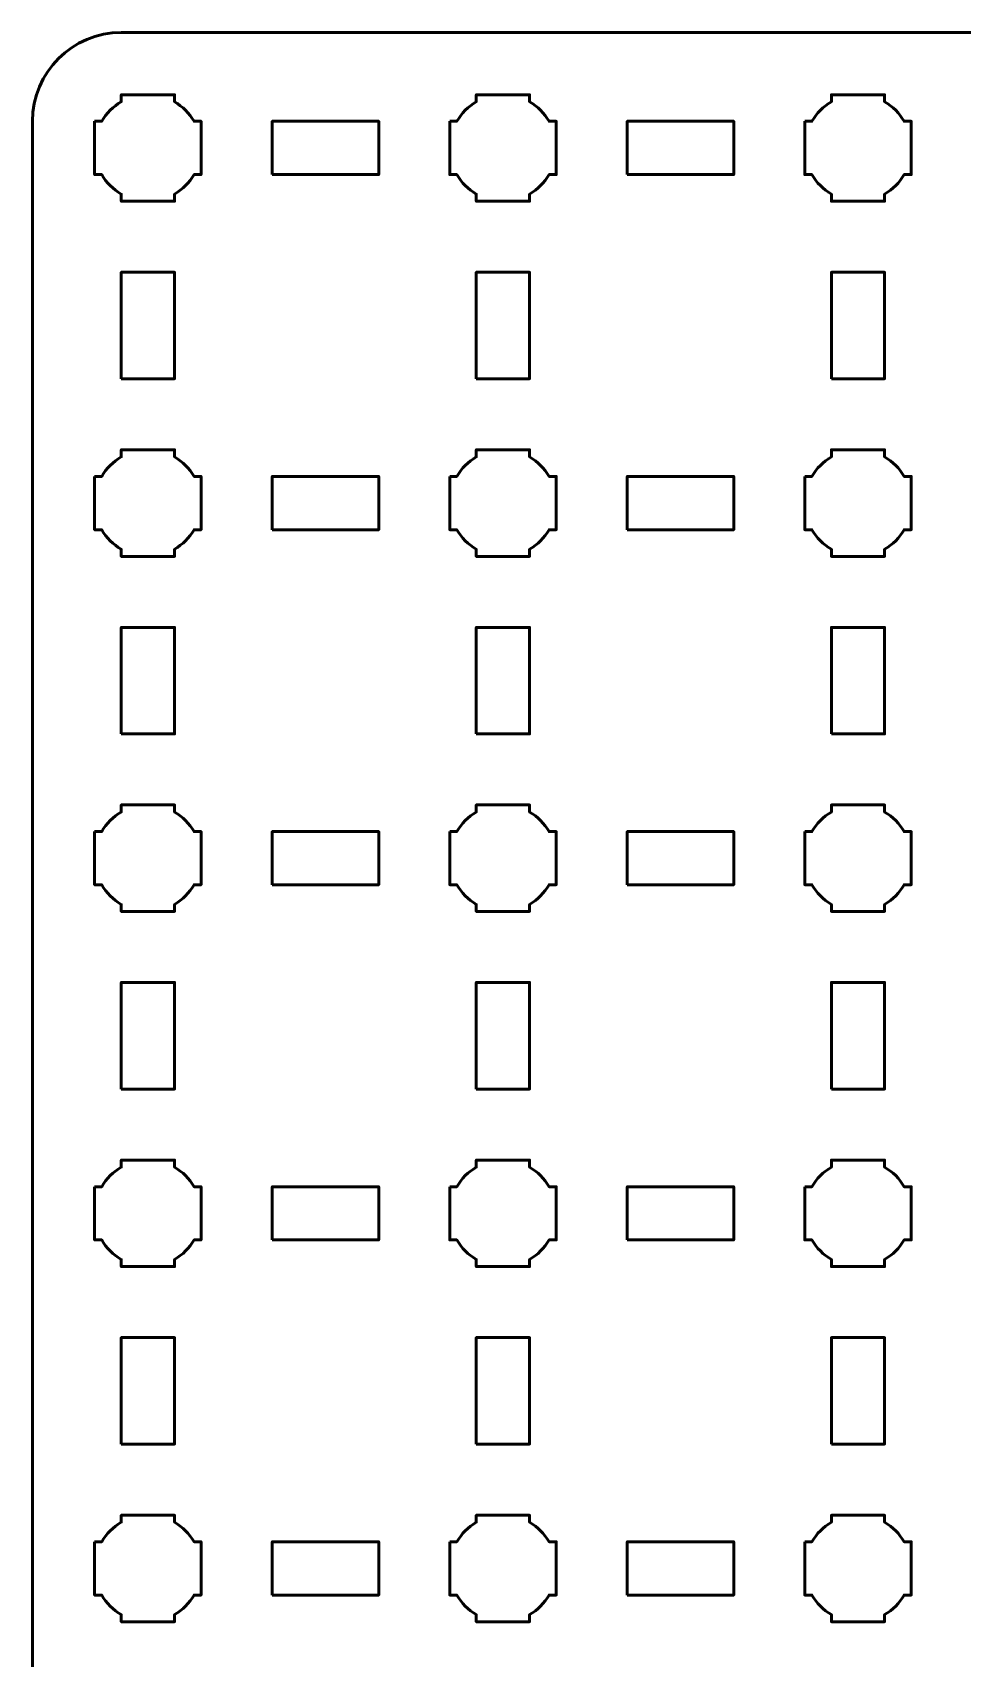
# Model space of a CAD drawing. Header units: centimetres. Extents: x -22.1 to 1.1, y -24.5 to -5.2.
# Drawn here: x -22.15 to -16.91, y -14.36 to -5.2 of the extents above; entities that cross this region are included whole.
import ezdxf

# ---------------------------------------------------------------- set-up
doc = ezdxf.new("R2010")
doc.units = ezdxf.units.CM
doc.header["$MEASUREMENT"] = 0
doc.layers.add('Layer 1', color=7, linetype='Continuous')

msp = doc.modelspace()

# ---------------------------------------------------------------- linework, layer by layer
at = {"layer": 'Layer 1', "color": 250, "lineweight": 53}
for points in [[(-20.8, -6), (-20.2, -6), (-20.2, -5.7), (-20.8, -5.7), (-20.8, -6)], [(-18.8, -6), (-18.2, -6), (-18.2, -5.7), (-18.8, -5.7), (-18.8, -6)], [(-21.65, -7.15), (-21.35, -7.15), (-21.35, -6.55), (-21.65, -6.55), (-21.65, -7.15)], [(-19.65, -7.15), (-19.35, -7.15), (-19.35, -6.55), (-19.65, -6.55), (-19.65, -7.15)], [(-17.65, -7.15), (-17.35, -7.15), (-17.35, -6.55), (-17.65, -6.55), (-17.65, -7.15)], [(-20.8, -8), (-20.2, -8), (-20.2, -7.7), (-20.8, -7.7), (-20.8, -8)], [(-18.8, -8), (-18.2, -8), (-18.2, -7.7), (-18.8, -7.7), (-18.8, -8)], [(-21.65, -9.15), (-21.35, -9.15), (-21.35, -8.55), (-21.65, -8.55), (-21.65, -9.15)], [(-19.65, -9.15), (-19.35, -9.15), (-19.35, -8.55), (-19.65, -8.55), (-19.65, -9.15)], [(-17.65, -9.15), (-17.35, -9.15), (-17.35, -8.55), (-17.65, -8.55), (-17.65, -9.15)], [(-20.8, -10), (-20.2, -10), (-20.2, -9.7), (-20.8, -9.7), (-20.8, -10)], [(-18.8, -10), (-18.2, -10), (-18.2, -9.7), (-18.8, -9.7), (-18.8, -10)], [(-21.65, -11.15), (-21.35, -11.15), (-21.35, -10.55), (-21.65, -10.55), (-21.65, -11.15)], [(-19.65, -11.15), (-19.35, -11.15), (-19.35, -10.55), (-19.65, -10.55), (-19.65, -11.15)], [(-17.65, -11.15), (-17.35, -11.15), (-17.35, -10.55), (-17.65, -10.55), (-17.65, -11.15)], [(-20.8, -12), (-20.2, -12), (-20.2, -11.7), (-20.8, -11.7), (-20.8, -12)], [(-18.8, -12), (-18.2, -12), (-18.2, -11.7), (-18.8, -11.7), (-18.8, -12)], [(-21.65, -13.15), (-21.35, -13.15), (-21.35, -12.55), (-21.65, -12.55), (-21.65, -13.15)], [(-19.65, -13.15), (-19.35, -13.15), (-19.35, -12.55), (-19.65, -12.55), (-19.65, -13.15)], [(-17.65, -13.15), (-17.35, -13.15), (-17.35, -12.55), (-17.65, -12.55), (-17.65, -13.15)], [(-20.8, -14), (-20.2, -14), (-20.2, -13.7), (-20.8, -13.7), (-20.8, -14)], [(-18.8, -14), (-18.2, -14), (-18.2, -13.7), (-18.8, -13.7), (-18.8, -14)]]:
    msp.add_lwpolyline(points, close=True, dxfattribs=at)
msp.add_open_spline([(-22.15, -24), (-22.15, -24), (-22.15, -5.7), (-22.15, -5.7), (-22.15, -5.7), (-22.15, -5.42391), (-21.92609, -5.2), (-21.65, -5.2), (-21.65, -5.2), (-21.65, -5.2), (0.65, -5.2), (0.65, -5.2), (0.65, -5.2), (0.92609, -5.2), (1.15, -5.42391), (1.15, -5.7), (1.15, -5.7), (1.15, -5.7), (1.15, -24), (1.15, -24), (1.15, -24), (1.15, -24.27609), (0.92609, -24.5), (0.65, -24.5), (0.65, -24.5), (0.65, -24.5), (-21.65, -24.5), (-21.65, -24.5), (-21.65, -24.5), (-21.92609, -24.5), (-22.15, -24.27609), (-22.15, -24)], degree=3, knots=[0, 0, 0, 0, 0.125, 0.125, 0.125, 0.125, 0.25, 0.25, 0.25, 0.25, 0.375, 0.375, 0.375, 0.375, 0.5, 0.5, 0.5, 0.5, 0.625, 0.625, 0.625, 0.625, 0.75, 0.75, 0.75, 0.75, 0.875, 0.875, 0.875, 0.875, 1, 1, 1, 1], dxfattribs=at)
at = {"layer": 'Layer 1', "lineweight": 53}
for points in [[(-21.8, -5.7), (-21.8, -5.7), (-21.75985, -5.7), (-21.75985, -5.7), (-21.75985, -5.7), (-21.7335, -5.65447), (-21.69553, -5.6165), (-21.65, -5.59015), (-21.65, -5.59015), (-21.65, -5.59015), (-21.65, -5.55), (-21.65, -5.55), (-21.65, -5.55), (-21.65, -5.55), (-21.5, -5.55), (-21.5, -5.55), (-21.5, -5.55), (-21.5, -5.55), (-21.35, -5.55), (-21.35, -5.55), (-21.35, -5.55), (-21.35, -5.55), (-21.35, -5.59015), (-21.35, -5.59015), (-21.35, -5.59015), (-21.30447, -5.6165), (-21.2665, -5.65447), (-21.24015, -5.7), (-21.24015, -5.7), (-21.24015, -5.7), (-21.2, -5.7), (-21.2, -5.7), (-21.2, -5.7), (-21.2, -5.7), (-21.2, -5.85), (-21.2, -5.85), (-21.2, -5.85), (-21.2, -5.85), (-21.2, -6), (-21.2, -6), (-21.2, -6), (-21.2, -6), (-21.24015, -6), (-21.24015, -6), (-21.24015, -6), (-21.2665, -6.04553), (-21.30447, -6.0835), (-21.35, -6.10985), (-21.35, -6.10985), (-21.35, -6.10985), (-21.35, -6.15), (-21.35, -6.15), (-21.35, -6.15), (-21.35, -6.15), (-21.5, -6.15), (-21.5, -6.15), (-21.5, -6.15), (-21.5, -6.15), (-21.65, -6.15), (-21.65, -6.15), (-21.65, -6.15), (-21.65, -6.15), (-21.65, -6.10985), (-21.65, -6.10985), (-21.65, -6.10985), (-21.69553, -6.0835), (-21.7335, -6.04553), (-21.75985, -6), (-21.75985, -6), (-21.75985, -6), (-21.8, -6), (-21.8, -6), (-21.8, -6), (-21.8, -6), (-21.8, -5.85), (-21.8, -5.85), (-21.8, -5.85), (-21.8, -5.85), (-21.8, -5.7), (-21.8, -5.7)], [(-19.8, -5.7), (-19.8, -5.7), (-19.75985, -5.7), (-19.75985, -5.7), (-19.75985, -5.7), (-19.7335, -5.65447), (-19.69553, -5.6165), (-19.65, -5.59015), (-19.65, -5.59015), (-19.65, -5.59015), (-19.65, -5.55), (-19.65, -5.55), (-19.65, -5.55), (-19.65, -5.55), (-19.5, -5.55), (-19.5, -5.55), (-19.5, -5.55), (-19.5, -5.55), (-19.35, -5.55), (-19.35, -5.55), (-19.35, -5.55), (-19.35, -5.55), (-19.35, -5.59015), (-19.35, -5.59015), (-19.35, -5.59015), (-19.30447, -5.6165), (-19.2665, -5.65447), (-19.24015, -5.7), (-19.24015, -5.7), (-19.24015, -5.7), (-19.2, -5.7), (-19.2, -5.7), (-19.2, -5.7), (-19.2, -5.7), (-19.2, -5.85), (-19.2, -5.85), (-19.2, -5.85), (-19.2, -5.85), (-19.2, -6), (-19.2, -6), (-19.2, -6), (-19.2, -6), (-19.24015, -6), (-19.24015, -6), (-19.24015, -6), (-19.2665, -6.04553), (-19.30447, -6.0835), (-19.35, -6.10985), (-19.35, -6.10985), (-19.35, -6.10985), (-19.35, -6.15), (-19.35, -6.15), (-19.35, -6.15), (-19.35, -6.15), (-19.5, -6.15), (-19.5, -6.15), (-19.5, -6.15), (-19.5, -6.15), (-19.65, -6.15), (-19.65, -6.15), (-19.65, -6.15), (-19.65, -6.15), (-19.65, -6.10985), (-19.65, -6.10985), (-19.65, -6.10985), (-19.69553, -6.0835), (-19.7335, -6.04553), (-19.75985, -6), (-19.75985, -6), (-19.75985, -6), (-19.8, -6), (-19.8, -6), (-19.8, -6), (-19.8, -6), (-19.8, -5.85), (-19.8, -5.85), (-19.8, -5.85), (-19.8, -5.85), (-19.8, -5.7), (-19.8, -5.7)], [(-17.8, -5.7), (-17.8, -5.7), (-17.75985, -5.7), (-17.75985, -5.7), (-17.75985, -5.7), (-17.7335, -5.65447), (-17.69553, -5.6165), (-17.65, -5.59015), (-17.65, -5.59015), (-17.65, -5.59015), (-17.65, -5.55), (-17.65, -5.55), (-17.65, -5.55), (-17.65, -5.55), (-17.5, -5.55), (-17.5, -5.55), (-17.5, -5.55), (-17.5, -5.55), (-17.35, -5.55), (-17.35, -5.55), (-17.35, -5.55), (-17.35, -5.55), (-17.35, -5.59015), (-17.35, -5.59015), (-17.35, -5.59015), (-17.30447, -5.6165), (-17.2665, -5.65447), (-17.24015, -5.7), (-17.24015, -5.7), (-17.24015, -5.7), (-17.2, -5.7), (-17.2, -5.7), (-17.2, -5.7), (-17.2, -5.7), (-17.2, -5.85), (-17.2, -5.85), (-17.2, -5.85), (-17.2, -5.85), (-17.2, -6), (-17.2, -6), (-17.2, -6), (-17.2, -6), (-17.24015, -6), (-17.24015, -6), (-17.24015, -6), (-17.2665, -6.04553), (-17.30447, -6.0835), (-17.35, -6.10985), (-17.35, -6.10985), (-17.35, -6.10985), (-17.35, -6.15), (-17.35, -6.15), (-17.35, -6.15), (-17.35, -6.15), (-17.5, -6.15), (-17.5, -6.15), (-17.5, -6.15), (-17.5, -6.15), (-17.65, -6.15), (-17.65, -6.15), (-17.65, -6.15), (-17.65, -6.15), (-17.65, -6.10985), (-17.65, -6.10985), (-17.65, -6.10985), (-17.69553, -6.0835), (-17.7335, -6.04553), (-17.75985, -6), (-17.75985, -6), (-17.75985, -6), (-17.8, -6), (-17.8, -6), (-17.8, -6), (-17.8, -6), (-17.8, -5.85), (-17.8, -5.85), (-17.8, -5.85), (-17.8, -5.85), (-17.8, -5.7), (-17.8, -5.7)], [(-21.8, -7.7), (-21.8, -7.7), (-21.75985, -7.7), (-21.75985, -7.7), (-21.75985, -7.7), (-21.7335, -7.65447), (-21.69553, -7.6165), (-21.65, -7.59015), (-21.65, -7.59015), (-21.65, -7.59015), (-21.65, -7.55), (-21.65, -7.55), (-21.65, -7.55), (-21.65, -7.55), (-21.5, -7.55), (-21.5, -7.55), (-21.5, -7.55), (-21.5, -7.55), (-21.35, -7.55), (-21.35, -7.55), (-21.35, -7.55), (-21.35, -7.55), (-21.35, -7.59015), (-21.35, -7.59015), (-21.35, -7.59015), (-21.30447, -7.6165), (-21.2665, -7.65447), (-21.24015, -7.7), (-21.24015, -7.7), (-21.24015, -7.7), (-21.2, -7.7), (-21.2, -7.7), (-21.2, -7.7), (-21.2, -7.7), (-21.2, -7.85), (-21.2, -7.85), (-21.2, -7.85), (-21.2, -7.85), (-21.2, -8), (-21.2, -8), (-21.2, -8), (-21.2, -8), (-21.24015, -8), (-21.24015, -8), (-21.24015, -8), (-21.2665, -8.04553), (-21.30447, -8.0835), (-21.35, -8.10985), (-21.35, -8.10985), (-21.35, -8.10985), (-21.35, -8.15), (-21.35, -8.15), (-21.35, -8.15), (-21.35, -8.15), (-21.5, -8.15), (-21.5, -8.15), (-21.5, -8.15), (-21.5, -8.15), (-21.65, -8.15), (-21.65, -8.15), (-21.65, -8.15), (-21.65, -8.15), (-21.65, -8.10985), (-21.65, -8.10985), (-21.65, -8.10985), (-21.69553, -8.0835), (-21.7335, -8.04553), (-21.75985, -8), (-21.75985, -8), (-21.75985, -8), (-21.8, -8), (-21.8, -8), (-21.8, -8), (-21.8, -8), (-21.8, -7.85), (-21.8, -7.85), (-21.8, -7.85), (-21.8, -7.85), (-21.8, -7.7), (-21.8, -7.7)], [(-19.8, -7.7), (-19.8, -7.7), (-19.75985, -7.7), (-19.75985, -7.7), (-19.75985, -7.7), (-19.7335, -7.65447), (-19.69553, -7.6165), (-19.65, -7.59015), (-19.65, -7.59015), (-19.65, -7.59015), (-19.65, -7.55), (-19.65, -7.55), (-19.65, -7.55), (-19.65, -7.55), (-19.5, -7.55), (-19.5, -7.55), (-19.5, -7.55), (-19.5, -7.55), (-19.35, -7.55), (-19.35, -7.55), (-19.35, -7.55), (-19.35, -7.55), (-19.35, -7.59015), (-19.35, -7.59015), (-19.35, -7.59015), (-19.30447, -7.6165), (-19.2665, -7.65447), (-19.24015, -7.7), (-19.24015, -7.7), (-19.24015, -7.7), (-19.2, -7.7), (-19.2, -7.7), (-19.2, -7.7), (-19.2, -7.7), (-19.2, -7.85), (-19.2, -7.85), (-19.2, -7.85), (-19.2, -7.85), (-19.2, -8), (-19.2, -8), (-19.2, -8), (-19.2, -8), (-19.24015, -8), (-19.24015, -8), (-19.24015, -8), (-19.2665, -8.04553), (-19.30447, -8.0835), (-19.35, -8.10985), (-19.35, -8.10985), (-19.35, -8.10985), (-19.35, -8.15), (-19.35, -8.15), (-19.35, -8.15), (-19.35, -8.15), (-19.5, -8.15), (-19.5, -8.15), (-19.5, -8.15), (-19.5, -8.15), (-19.65, -8.15), (-19.65, -8.15), (-19.65, -8.15), (-19.65, -8.15), (-19.65, -8.10985), (-19.65, -8.10985), (-19.65, -8.10985), (-19.69553, -8.0835), (-19.7335, -8.04553), (-19.75985, -8), (-19.75985, -8), (-19.75985, -8), (-19.8, -8), (-19.8, -8), (-19.8, -8), (-19.8, -8), (-19.8, -7.85), (-19.8, -7.85), (-19.8, -7.85), (-19.8, -7.85), (-19.8, -7.7), (-19.8, -7.7)], [(-17.8, -7.7), (-17.8, -7.7), (-17.75985, -7.7), (-17.75985, -7.7), (-17.75985, -7.7), (-17.7335, -7.65447), (-17.69553, -7.6165), (-17.65, -7.59015), (-17.65, -7.59015), (-17.65, -7.59015), (-17.65, -7.55), (-17.65, -7.55), (-17.65, -7.55), (-17.65, -7.55), (-17.5, -7.55), (-17.5, -7.55), (-17.5, -7.55), (-17.5, -7.55), (-17.35, -7.55), (-17.35, -7.55), (-17.35, -7.55), (-17.35, -7.55), (-17.35, -7.59015), (-17.35, -7.59015), (-17.35, -7.59015), (-17.30447, -7.6165), (-17.2665, -7.65447), (-17.24015, -7.7), (-17.24015, -7.7), (-17.24015, -7.7), (-17.2, -7.7), (-17.2, -7.7), (-17.2, -7.7), (-17.2, -7.7), (-17.2, -7.85), (-17.2, -7.85), (-17.2, -7.85), (-17.2, -7.85), (-17.2, -8), (-17.2, -8), (-17.2, -8), (-17.2, -8), (-17.24015, -8), (-17.24015, -8), (-17.24015, -8), (-17.2665, -8.04553), (-17.30447, -8.0835), (-17.35, -8.10985), (-17.35, -8.10985), (-17.35, -8.10985), (-17.35, -8.15), (-17.35, -8.15), (-17.35, -8.15), (-17.35, -8.15), (-17.5, -8.15), (-17.5, -8.15), (-17.5, -8.15), (-17.5, -8.15), (-17.65, -8.15), (-17.65, -8.15), (-17.65, -8.15), (-17.65, -8.15), (-17.65, -8.10985), (-17.65, -8.10985), (-17.65, -8.10985), (-17.69553, -8.0835), (-17.7335, -8.04553), (-17.75985, -8), (-17.75985, -8), (-17.75985, -8), (-17.8, -8), (-17.8, -8), (-17.8, -8), (-17.8, -8), (-17.8, -7.85), (-17.8, -7.85), (-17.8, -7.85), (-17.8, -7.85), (-17.8, -7.7), (-17.8, -7.7)], [(-21.8, -9.7), (-21.8, -9.7), (-21.75985, -9.7), (-21.75985, -9.7), (-21.75985, -9.7), (-21.7335, -9.65447), (-21.69553, -9.6165), (-21.65, -9.59015), (-21.65, -9.59015), (-21.65, -9.59015), (-21.65, -9.55), (-21.65, -9.55), (-21.65, -9.55), (-21.65, -9.55), (-21.5, -9.55), (-21.5, -9.55), (-21.5, -9.55), (-21.5, -9.55), (-21.35, -9.55), (-21.35, -9.55), (-21.35, -9.55), (-21.35, -9.55), (-21.35, -9.59015), (-21.35, -9.59015), (-21.35, -9.59015), (-21.30447, -9.6165), (-21.2665, -9.65447), (-21.24015, -9.7), (-21.24015, -9.7), (-21.24015, -9.7), (-21.2, -9.7), (-21.2, -9.7), (-21.2, -9.7), (-21.2, -9.7), (-21.2, -9.85), (-21.2, -9.85), (-21.2, -9.85), (-21.2, -9.85), (-21.2, -10), (-21.2, -10), (-21.2, -10), (-21.2, -10), (-21.24015, -10), (-21.24015, -10), (-21.24015, -10), (-21.2665, -10.04553), (-21.30447, -10.0835), (-21.35, -10.10985), (-21.35, -10.10985), (-21.35, -10.10985), (-21.35, -10.15), (-21.35, -10.15), (-21.35, -10.15), (-21.35, -10.15), (-21.5, -10.15), (-21.5, -10.15), (-21.5, -10.15), (-21.5, -10.15), (-21.65, -10.15), (-21.65, -10.15), (-21.65, -10.15), (-21.65, -10.15), (-21.65, -10.10985), (-21.65, -10.10985), (-21.65, -10.10985), (-21.69553, -10.0835), (-21.7335, -10.04553), (-21.75985, -10), (-21.75985, -10), (-21.75985, -10), (-21.8, -10), (-21.8, -10), (-21.8, -10), (-21.8, -10), (-21.8, -9.85), (-21.8, -9.85), (-21.8, -9.85), (-21.8, -9.85), (-21.8, -9.7), (-21.8, -9.7)], [(-19.8, -9.7), (-19.8, -9.7), (-19.75985, -9.7), (-19.75985, -9.7), (-19.75985, -9.7), (-19.7335, -9.65447), (-19.69553, -9.6165), (-19.65, -9.59015), (-19.65, -9.59015), (-19.65, -9.59015), (-19.65, -9.55), (-19.65, -9.55), (-19.65, -9.55), (-19.65, -9.55), (-19.5, -9.55), (-19.5, -9.55), (-19.5, -9.55), (-19.5, -9.55), (-19.35, -9.55), (-19.35, -9.55), (-19.35, -9.55), (-19.35, -9.55), (-19.35, -9.59015), (-19.35, -9.59015), (-19.35, -9.59015), (-19.30447, -9.6165), (-19.2665, -9.65447), (-19.24015, -9.7), (-19.24015, -9.7), (-19.24015, -9.7), (-19.2, -9.7), (-19.2, -9.7), (-19.2, -9.7), (-19.2, -9.7), (-19.2, -9.85), (-19.2, -9.85), (-19.2, -9.85), (-19.2, -9.85), (-19.2, -10), (-19.2, -10), (-19.2, -10), (-19.2, -10), (-19.24015, -10), (-19.24015, -10), (-19.24015, -10), (-19.2665, -10.04553), (-19.30447, -10.0835), (-19.35, -10.10985), (-19.35, -10.10985), (-19.35, -10.10985), (-19.35, -10.15), (-19.35, -10.15), (-19.35, -10.15), (-19.35, -10.15), (-19.5, -10.15), (-19.5, -10.15), (-19.5, -10.15), (-19.5, -10.15), (-19.65, -10.15), (-19.65, -10.15), (-19.65, -10.15), (-19.65, -10.15), (-19.65, -10.10985), (-19.65, -10.10985), (-19.65, -10.10985), (-19.69553, -10.0835), (-19.7335, -10.04553), (-19.75985, -10), (-19.75985, -10), (-19.75985, -10), (-19.8, -10), (-19.8, -10), (-19.8, -10), (-19.8, -10), (-19.8, -9.85), (-19.8, -9.85), (-19.8, -9.85), (-19.8, -9.85), (-19.8, -9.7), (-19.8, -9.7)], [(-17.8, -9.7), (-17.8, -9.7), (-17.75985, -9.7), (-17.75985, -9.7), (-17.75985, -9.7), (-17.7335, -9.65447), (-17.69553, -9.6165), (-17.65, -9.59015), (-17.65, -9.59015), (-17.65, -9.59015), (-17.65, -9.55), (-17.65, -9.55), (-17.65, -9.55), (-17.65, -9.55), (-17.5, -9.55), (-17.5, -9.55), (-17.5, -9.55), (-17.5, -9.55), (-17.35, -9.55), (-17.35, -9.55), (-17.35, -9.55), (-17.35, -9.55), (-17.35, -9.59015), (-17.35, -9.59015), (-17.35, -9.59015), (-17.30447, -9.6165), (-17.2665, -9.65447), (-17.24015, -9.7), (-17.24015, -9.7), (-17.24015, -9.7), (-17.2, -9.7), (-17.2, -9.7), (-17.2, -9.7), (-17.2, -9.7), (-17.2, -9.85), (-17.2, -9.85), (-17.2, -9.85), (-17.2, -9.85), (-17.2, -10), (-17.2, -10), (-17.2, -10), (-17.2, -10), (-17.24015, -10), (-17.24015, -10), (-17.24015, -10), (-17.2665, -10.04553), (-17.30447, -10.0835), (-17.35, -10.10985), (-17.35, -10.10985), (-17.35, -10.10985), (-17.35, -10.15), (-17.35, -10.15), (-17.35, -10.15), (-17.35, -10.15), (-17.5, -10.15), (-17.5, -10.15), (-17.5, -10.15), (-17.5, -10.15), (-17.65, -10.15), (-17.65, -10.15), (-17.65, -10.15), (-17.65, -10.15), (-17.65, -10.10985), (-17.65, -10.10985), (-17.65, -10.10985), (-17.69553, -10.0835), (-17.7335, -10.04553), (-17.75985, -10), (-17.75985, -10), (-17.75985, -10), (-17.8, -10), (-17.8, -10), (-17.8, -10), (-17.8, -10), (-17.8, -9.85), (-17.8, -9.85), (-17.8, -9.85), (-17.8, -9.85), (-17.8, -9.7), (-17.8, -9.7)], [(-21.8, -11.7), (-21.8, -11.7), (-21.75985, -11.7), (-21.75985, -11.7), (-21.75985, -11.7), (-21.7335, -11.65447), (-21.69553, -11.6165), (-21.65, -11.59015), (-21.65, -11.59015), (-21.65, -11.59015), (-21.65, -11.55), (-21.65, -11.55), (-21.65, -11.55), (-21.65, -11.55), (-21.5, -11.55), (-21.5, -11.55), (-21.5, -11.55), (-21.5, -11.55), (-21.35, -11.55), (-21.35, -11.55), (-21.35, -11.55), (-21.35, -11.55), (-21.35, -11.59015), (-21.35, -11.59015), (-21.35, -11.59015), (-21.30447, -11.6165), (-21.2665, -11.65447), (-21.24015, -11.7), (-21.24015, -11.7), (-21.24015, -11.7), (-21.2, -11.7), (-21.2, -11.7), (-21.2, -11.7), (-21.2, -11.7), (-21.2, -11.85), (-21.2, -11.85), (-21.2, -11.85), (-21.2, -11.85), (-21.2, -12), (-21.2, -12), (-21.2, -12), (-21.2, -12), (-21.24015, -12), (-21.24015, -12), (-21.24015, -12), (-21.2665, -12.04553), (-21.30447, -12.0835), (-21.35, -12.10985), (-21.35, -12.10985), (-21.35, -12.10985), (-21.35, -12.15), (-21.35, -12.15), (-21.35, -12.15), (-21.35, -12.15), (-21.5, -12.15), (-21.5, -12.15), (-21.5, -12.15), (-21.5, -12.15), (-21.65, -12.15), (-21.65, -12.15), (-21.65, -12.15), (-21.65, -12.15), (-21.65, -12.10985), (-21.65, -12.10985), (-21.65, -12.10985), (-21.69553, -12.0835), (-21.7335, -12.04553), (-21.75985, -12), (-21.75985, -12), (-21.75985, -12), (-21.8, -12), (-21.8, -12), (-21.8, -12), (-21.8, -12), (-21.8, -11.85), (-21.8, -11.85), (-21.8, -11.85), (-21.8, -11.85), (-21.8, -11.7), (-21.8, -11.7)], [(-19.8, -11.7), (-19.8, -11.7), (-19.75985, -11.7), (-19.75985, -11.7), (-19.75985, -11.7), (-19.7335, -11.65447), (-19.69553, -11.6165), (-19.65, -11.59015), (-19.65, -11.59015), (-19.65, -11.59015), (-19.65, -11.55), (-19.65, -11.55), (-19.65, -11.55), (-19.65, -11.55), (-19.5, -11.55), (-19.5, -11.55), (-19.5, -11.55), (-19.5, -11.55), (-19.35, -11.55), (-19.35, -11.55), (-19.35, -11.55), (-19.35, -11.55), (-19.35, -11.59015), (-19.35, -11.59015), (-19.35, -11.59015), (-19.30447, -11.6165), (-19.2665, -11.65447), (-19.24015, -11.7), (-19.24015, -11.7), (-19.24015, -11.7), (-19.2, -11.7), (-19.2, -11.7), (-19.2, -11.7), (-19.2, -11.7), (-19.2, -11.85), (-19.2, -11.85), (-19.2, -11.85), (-19.2, -11.85), (-19.2, -12), (-19.2, -12), (-19.2, -12), (-19.2, -12), (-19.24015, -12), (-19.24015, -12), (-19.24015, -12), (-19.2665, -12.04553), (-19.30447, -12.0835), (-19.35, -12.10985), (-19.35, -12.10985), (-19.35, -12.10985), (-19.35, -12.15), (-19.35, -12.15), (-19.35, -12.15), (-19.35, -12.15), (-19.5, -12.15), (-19.5, -12.15), (-19.5, -12.15), (-19.5, -12.15), (-19.65, -12.15), (-19.65, -12.15), (-19.65, -12.15), (-19.65, -12.15), (-19.65, -12.10985), (-19.65, -12.10985), (-19.65, -12.10985), (-19.69553, -12.0835), (-19.7335, -12.04553), (-19.75985, -12), (-19.75985, -12), (-19.75985, -12), (-19.8, -12), (-19.8, -12), (-19.8, -12), (-19.8, -12), (-19.8, -11.85), (-19.8, -11.85), (-19.8, -11.85), (-19.8, -11.85), (-19.8, -11.7), (-19.8, -11.7)], [(-17.8, -11.7), (-17.8, -11.7), (-17.75985, -11.7), (-17.75985, -11.7), (-17.75985, -11.7), (-17.7335, -11.65447), (-17.69553, -11.6165), (-17.65, -11.59015), (-17.65, -11.59015), (-17.65, -11.59015), (-17.65, -11.55), (-17.65, -11.55), (-17.65, -11.55), (-17.65, -11.55), (-17.5, -11.55), (-17.5, -11.55), (-17.5, -11.55), (-17.5, -11.55), (-17.35, -11.55), (-17.35, -11.55), (-17.35, -11.55), (-17.35, -11.55), (-17.35, -11.59015), (-17.35, -11.59015), (-17.35, -11.59015), (-17.30447, -11.6165), (-17.2665, -11.65447), (-17.24015, -11.7), (-17.24015, -11.7), (-17.24015, -11.7), (-17.2, -11.7), (-17.2, -11.7), (-17.2, -11.7), (-17.2, -11.7), (-17.2, -11.85), (-17.2, -11.85), (-17.2, -11.85), (-17.2, -11.85), (-17.2, -12), (-17.2, -12), (-17.2, -12), (-17.2, -12), (-17.24015, -12), (-17.24015, -12), (-17.24015, -12), (-17.2665, -12.04553), (-17.30447, -12.0835), (-17.35, -12.10985), (-17.35, -12.10985), (-17.35, -12.10985), (-17.35, -12.15), (-17.35, -12.15), (-17.35, -12.15), (-17.35, -12.15), (-17.5, -12.15), (-17.5, -12.15), (-17.5, -12.15), (-17.5, -12.15), (-17.65, -12.15), (-17.65, -12.15), (-17.65, -12.15), (-17.65, -12.15), (-17.65, -12.10985), (-17.65, -12.10985), (-17.65, -12.10985), (-17.69553, -12.0835), (-17.7335, -12.04553), (-17.75985, -12), (-17.75985, -12), (-17.75985, -12), (-17.8, -12), (-17.8, -12), (-17.8, -12), (-17.8, -12), (-17.8, -11.85), (-17.8, -11.85), (-17.8, -11.85), (-17.8, -11.85), (-17.8, -11.7), (-17.8, -11.7)], [(-21.8, -13.7), (-21.8, -13.7), (-21.75985, -13.7), (-21.75985, -13.7), (-21.75985, -13.7), (-21.7335, -13.65447), (-21.69553, -13.6165), (-21.65, -13.59015), (-21.65, -13.59015), (-21.65, -13.59015), (-21.65, -13.55), (-21.65, -13.55), (-21.65, -13.55), (-21.65, -13.55), (-21.5, -13.55), (-21.5, -13.55), (-21.5, -13.55), (-21.5, -13.55), (-21.35, -13.55), (-21.35, -13.55), (-21.35, -13.55), (-21.35, -13.55), (-21.35, -13.59015), (-21.35, -13.59015), (-21.35, -13.59015), (-21.30447, -13.6165), (-21.2665, -13.65447), (-21.24015, -13.7), (-21.24015, -13.7), (-21.24015, -13.7), (-21.2, -13.7), (-21.2, -13.7), (-21.2, -13.7), (-21.2, -13.7), (-21.2, -13.85), (-21.2, -13.85), (-21.2, -13.85), (-21.2, -13.85), (-21.2, -14), (-21.2, -14), (-21.2, -14), (-21.2, -14), (-21.24015, -14), (-21.24015, -14), (-21.24015, -14), (-21.2665, -14.04553), (-21.30447, -14.0835), (-21.35, -14.10985), (-21.35, -14.10985), (-21.35, -14.10985), (-21.35, -14.15), (-21.35, -14.15), (-21.35, -14.15), (-21.35, -14.15), (-21.5, -14.15), (-21.5, -14.15), (-21.5, -14.15), (-21.5, -14.15), (-21.65, -14.15), (-21.65, -14.15), (-21.65, -14.15), (-21.65, -14.15), (-21.65, -14.10985), (-21.65, -14.10985), (-21.65, -14.10985), (-21.69553, -14.0835), (-21.7335, -14.04553), (-21.75985, -14), (-21.75985, -14), (-21.75985, -14), (-21.8, -14), (-21.8, -14), (-21.8, -14), (-21.8, -14), (-21.8, -13.85), (-21.8, -13.85), (-21.8, -13.85), (-21.8, -13.85), (-21.8, -13.7), (-21.8, -13.7)], [(-19.8, -13.7), (-19.8, -13.7), (-19.75985, -13.7), (-19.75985, -13.7), (-19.75985, -13.7), (-19.7335, -13.65447), (-19.69553, -13.6165), (-19.65, -13.59015), (-19.65, -13.59015), (-19.65, -13.59015), (-19.65, -13.55), (-19.65, -13.55), (-19.65, -13.55), (-19.65, -13.55), (-19.5, -13.55), (-19.5, -13.55), (-19.5, -13.55), (-19.5, -13.55), (-19.35, -13.55), (-19.35, -13.55), (-19.35, -13.55), (-19.35, -13.55), (-19.35, -13.59015), (-19.35, -13.59015), (-19.35, -13.59015), (-19.30447, -13.6165), (-19.2665, -13.65447), (-19.24015, -13.7), (-19.24015, -13.7), (-19.24015, -13.7), (-19.2, -13.7), (-19.2, -13.7), (-19.2, -13.7), (-19.2, -13.7), (-19.2, -13.85), (-19.2, -13.85), (-19.2, -13.85), (-19.2, -13.85), (-19.2, -14), (-19.2, -14), (-19.2, -14), (-19.2, -14), (-19.24015, -14), (-19.24015, -14), (-19.24015, -14), (-19.2665, -14.04553), (-19.30447, -14.0835), (-19.35, -14.10985), (-19.35, -14.10985), (-19.35, -14.10985), (-19.35, -14.15), (-19.35, -14.15), (-19.35, -14.15), (-19.35, -14.15), (-19.5, -14.15), (-19.5, -14.15), (-19.5, -14.15), (-19.5, -14.15), (-19.65, -14.15), (-19.65, -14.15), (-19.65, -14.15), (-19.65, -14.15), (-19.65, -14.10985), (-19.65, -14.10985), (-19.65, -14.10985), (-19.69553, -14.0835), (-19.7335, -14.04553), (-19.75985, -14), (-19.75985, -14), (-19.75985, -14), (-19.8, -14), (-19.8, -14), (-19.8, -14), (-19.8, -14), (-19.8, -13.85), (-19.8, -13.85), (-19.8, -13.85), (-19.8, -13.85), (-19.8, -13.7), (-19.8, -13.7)], [(-17.8, -13.7), (-17.8, -13.7), (-17.75985, -13.7), (-17.75985, -13.7), (-17.75985, -13.7), (-17.7335, -13.65447), (-17.69553, -13.6165), (-17.65, -13.59015), (-17.65, -13.59015), (-17.65, -13.59015), (-17.65, -13.55), (-17.65, -13.55), (-17.65, -13.55), (-17.65, -13.55), (-17.5, -13.55), (-17.5, -13.55), (-17.5, -13.55), (-17.5, -13.55), (-17.35, -13.55), (-17.35, -13.55), (-17.35, -13.55), (-17.35, -13.55), (-17.35, -13.59015), (-17.35, -13.59015), (-17.35, -13.59015), (-17.30447, -13.6165), (-17.2665, -13.65447), (-17.24015, -13.7), (-17.24015, -13.7), (-17.24015, -13.7), (-17.2, -13.7), (-17.2, -13.7), (-17.2, -13.7), (-17.2, -13.7), (-17.2, -13.85), (-17.2, -13.85), (-17.2, -13.85), (-17.2, -13.85), (-17.2, -14), (-17.2, -14), (-17.2, -14), (-17.2, -14), (-17.24015, -14), (-17.24015, -14), (-17.24015, -14), (-17.2665, -14.04553), (-17.30447, -14.0835), (-17.35, -14.10985), (-17.35, -14.10985), (-17.35, -14.10985), (-17.35, -14.15), (-17.35, -14.15), (-17.35, -14.15), (-17.35, -14.15), (-17.5, -14.15), (-17.5, -14.15), (-17.5, -14.15), (-17.5, -14.15), (-17.65, -14.15), (-17.65, -14.15), (-17.65, -14.15), (-17.65, -14.15), (-17.65, -14.10985), (-17.65, -14.10985), (-17.65, -14.10985), (-17.69553, -14.0835), (-17.7335, -14.04553), (-17.75985, -14), (-17.75985, -14), (-17.75985, -14), (-17.8, -14), (-17.8, -14), (-17.8, -14), (-17.8, -14), (-17.8, -13.85), (-17.8, -13.85), (-17.8, -13.85), (-17.8, -13.85), (-17.8, -13.7), (-17.8, -13.7)]]:
    msp.add_open_spline(points, degree=3, knots=[0, 0, 0, 0, 0.05, 0.05, 0.05, 0.05, 0.1, 0.1, 0.1, 0.1, 0.15, 0.15, 0.15, 0.15, 0.2, 0.2, 0.2, 0.2, 0.25, 0.25, 0.25, 0.25, 0.3, 0.3, 0.3, 0.3, 0.35, 0.35, 0.35, 0.35, 0.4, 0.4, 0.4, 0.4, 0.45, 0.45, 0.45, 0.45, 0.5, 0.5, 0.5, 0.5, 0.55, 0.55, 0.55, 0.55, 0.6, 0.6, 0.6, 0.6, 0.65, 0.65, 0.65, 0.65, 0.7, 0.7, 0.7, 0.7, 0.75, 0.75, 0.75, 0.75, 0.8, 0.8, 0.8, 0.8, 0.85, 0.85, 0.85, 0.85, 0.9, 0.9, 0.9, 0.9, 0.95, 0.95, 0.95, 0.95, 1, 1, 1, 1], dxfattribs=at)

doc.saveas('drawing.dxf')
